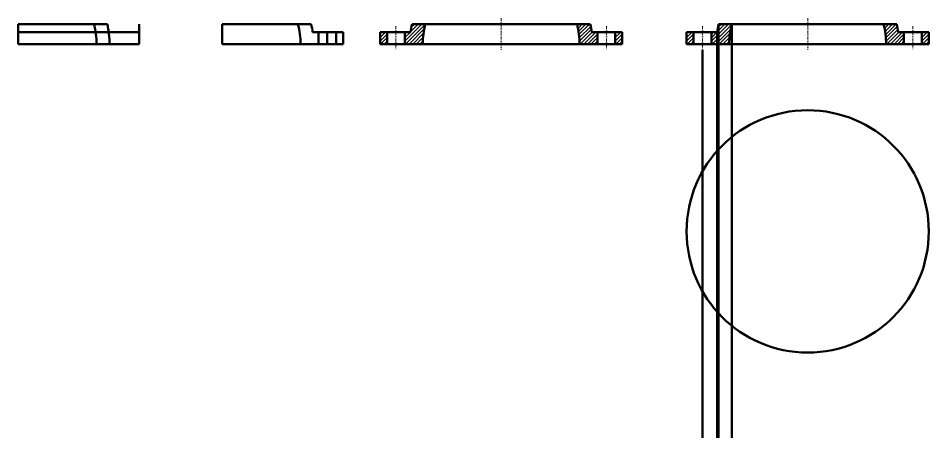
# Model space of a CAD drawing. Header units: millimetres. Extents: x 7195 to 15852, y -351 to 871.
# Drawn here: x 9278 to 11571, y -351 to 706 of the extents above; entities that cross this region are included whole.
import ezdxf

# ---------------------------------------------------------------- set-up
doc = ezdxf.new("R2010")
doc.units = ezdxf.units.MM
doc.header["$LTSCALE"] = 0.3
doc.linetypes.add('DASHDOTX2', pattern=[50.8, 25.4, -12.7, 0, -12.7])
for name, color, linetype, lineweight in [('Contorno', 5, 'Continuous', 50), ('Hachura', 252, 'Continuous', 15), ('Linha de Centro', 46, 'DASHDOTX2', 9)]:
    doc.layers.add(name, color=color, linetype=linetype, lineweight=lineweight)
pattern_1 = [(45, (-3374.5707, -756.2577), (-4.490128, 4.490128), [])]

msp = doc.modelspace()

# ---------------------------------------------------------------- hatches: boundary and pattern name
at = {"layer": 'Hachura'}
h = msp.add_hatch(dxfattribs=at)
h.set_pattern_fill('ANSI31', color=256, scale=2)
h.set_pattern_definition(pattern_1)
h.paths.add_polyline_path([(10206.685, 670.666), (10189.185, 670.666), (10189.185, 640.666), (10206.685, 640.666)])
h.paths.add_polyline_path([(10303.119, 690.666), (10269.685, 690.666, 0.02208698), (10266.15, 670.666), (10251.685, 670.666), (10251.685, 640.666), (10296.685, 640.666, -0.06407497)])
h.paths.add_polyline_path([(10736.685, 670.666), (10722.22, 670.666, 0.02208698), (10718.684, 690.666), (10685.251, 690.666, -0.06407497), (10691.685, 640.666), (10736.685, 640.666)])
h.paths.add_polyline_path([(10799.185, 670.666), (10781.685, 670.666), (10781.685, 640.666), (10799.185, 640.666)])
h = msp.add_hatch(dxfattribs=at)
h.set_pattern_fill('ANSI31', color=256, scale=2)
h.set_pattern_definition(pattern_1)
h.paths.add_polyline_path([(10978.82, 670.666), (10961.32, 670.666), (10961.32, 640.666), (10978.82, 640.666)])
h.paths.add_polyline_path([(11075.254, 690.666), (11041.821, 690.666, 0.02208698), (11038.285, 670.666), (11023.82, 670.666), (11023.82, 640.666), (11068.82, 640.666, -0.06407497)])
h.paths.add_polyline_path([(11508.82, 670.666), (11494.355, 670.666, 0.02208698), (11490.82, 690.666), (11457.386, 690.666, -0.06407497), (11463.82, 640.666), (11508.82, 640.666)])
h.paths.add_polyline_path([(11571.32, 670.666), (11553.82, 670.666), (11553.82, 640.666), (11571.32, 640.666)])

# ---------------------------------------------------------------- linework, layer by layer
at = {"layer": 'Contorno'}
for p, q in [((9277.747, 690.666), (9502.247, 690.666)), ((9277.747, 690.666), (9277.747, 640.666)), ((9582.747, 690.666), (9582.747, 640.666)), ((9791.298, 690.666), (10015.797, 690.666)), ((9791.298, 690.666), (9791.298, 640.666)), ((10494.185, 690.666), (10269.685, 690.666)), ((10494.185, 690.666), (10718.684, 690.666)), ((11266.32, 690.666), (11041.821, 690.666)), ((11041.821, 690.666), (11041.821, -350.784)), ((11075.254, 690.666), (11075.254, -350.784)), ((11266.32, 690.666), (11490.82, 690.666)), ((9277.747, 670.666), (9582.747, 670.666)), ((10019.333, 670.666), (10096.298, 670.666)), ((10033.798, 670.666), (10033.798, 640.666)), ((10056.298, 670.666), (10056.298, 640.666)), ((10078.798, 670.666), (10078.798, 640.666)), ((10096.298, 670.666), (10096.298, 640.666)), ((10266.15, 670.666), (10189.185, 670.666)), ((10189.185, 670.666), (10189.185, 640.666)), ((10206.685, 670.666), (10206.685, 640.666)), ((10251.685, 670.666), (10251.685, 640.666)), ((10722.22, 670.666), (10799.185, 670.666)), ((10736.685, 670.666), (10736.685, 640.666)), ((10781.685, 670.666), (10781.685, 640.666)), ((10799.185, 670.666), (10799.185, 640.666)), ((11038.285, 670.666), (10961.32, 670.666)), ((10961.32, 670.666), (10961.32, 640.666)), ((10978.82, 670.666), (10978.82, 640.666)), ((11023.82, 670.666), (11023.82, 640.666)), ((11038.285, 670.666), (11038.285, -350.784)), ((11494.355, 670.666), (11571.32, 670.666)), ((11508.82, 670.666), (11508.82, 640.666)), ((11553.82, 670.666), (11553.82, 640.666)), ((11571.32, 670.666), (11571.32, 640.666)), ((9277.747, 640.666), (9582.747, 640.666)), ((9791.298, 640.666), (10096.298, 640.666)), ((10494.185, 640.666), (10189.185, 640.666)), ((10494.185, 640.666), (10799.185, 640.666)), ((11266.32, 640.666), (10961.32, 640.666)), ((11001.32, 625.666), (11001.32, -350.784)), ((11266.32, 640.666), (11571.32, 640.666))]:
    msp.add_line(p, q, dxfattribs=at)
msp.add_circle((11266.32, 168.964), 305, dxfattribs=at)
for centre, radius, start, end in [((9277.747, 640.666), 197.5, 0, 14.664854), ((9277.747, 640.666), 230, 0, 12.555858), ((9791.298, 640.666), 197.5, 0, 14.664854), ((9791.298, 640.666), 230, 7.494717, 12.555858), ((10494.185, 640.666), 230, 167.444142, 172.505283), ((10494.185, 640.666), 197.5, 165.335146, 180), ((10494.185, 640.666), 197.5, 0, 14.664854), ((10494.185, 640.666), 230, 7.494717, 12.555858), ((11266.32, 640.666), 230, 167.444142, 172.505283), ((11266.32, 640.666), 197.5, 165.335146, 180), ((11266.32, 640.666), 197.5, 0, 14.664854), ((11266.32, 640.666), 230, 7.494717, 12.555858)]:
    msp.add_arc(centre, radius, start, end, dxfattribs=at)
at = {"layer": 'Linha de Centro'}
for p, q in [((10494.185, 705.666), (10494.185, 625.666)), ((11266.32, 705.666), (11266.32, 625.666)), ((10229.185, 685.666), (10229.185, 625.666)), ((10759.185, 685.666), (10759.185, 625.666)), ((11001.32, 685.666), (11001.32, 625.666)), ((11531.32, 685.666), (11531.32, 625.666))]:
    msp.add_line(p, q, dxfattribs=at)

doc.saveas('drawing.dxf')
